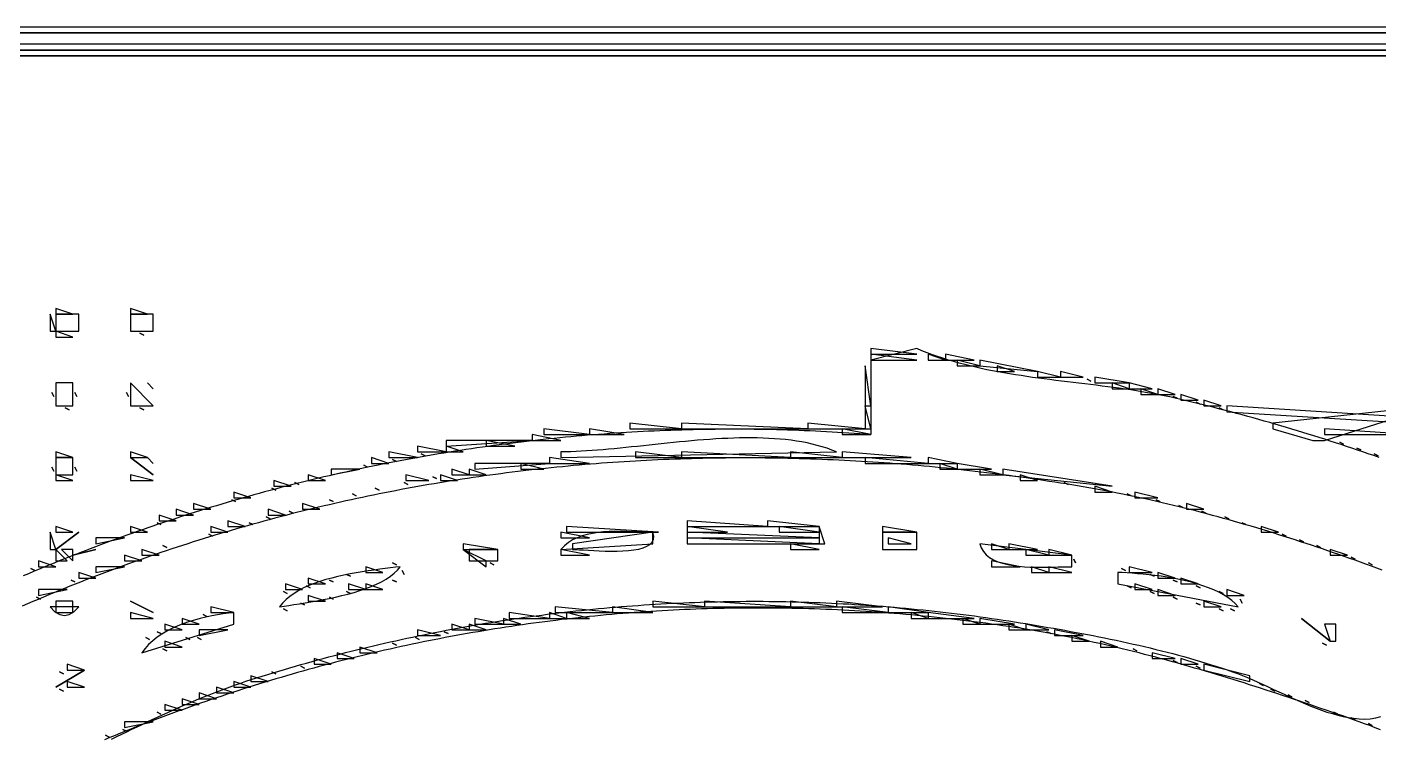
# Model space of a CAD drawing. Extents: x 0 to 1288, y 0 to 860.
# Drawn here: x 208 to 443.5, y 736.2 to 860 of the extents above; entities that cross this region are included whole.
import ezdxf

# ---------------------------------------------------------------- set-up
doc = ezdxf.new("R2010")
doc.units = 0
for name, color, linetype in [('C19', 19, 'CONTINUOUS'), ('C250', 250, 'CONTINUOUS'), ('C251', 251, 'CONTINUOUS'), ('C252', 252, 'CONTINUOUS'), ('C253', 253, 'CONTINUOUS'), ('C254', 254, 'CONTINUOUS'), ('C27', 27, 'CONTINUOUS'), ('C29', 29, 'CONTINUOUS'), ('C37', 37, 'CONTINUOUS'), ('C39', 39, 'CONTINUOUS'), ('C47', 47, 'CONTINUOUS'), ('C49', 49, 'CONTINUOUS'), ('C59', 59, 'CONTINUOUS'), ('C7', 7, 'CONTINUOUS')]:
    doc.layers.add(name, color=color, linetype=linetype)

msp = doc.modelspace()

# ---------------------------------------------------------------- linework, layer by layer
at = {"layer": 'C19'}
for points in [[(213, 810), (213, 807), (217, 807), (217, 810), (213, 810)], [(363, 804), (355, 802), (355, 789), (354.0335, 789.0747), (353.0669, 789.1462), (352.1, 789.2147), (351.133, 789.2801), (350.1658, 789.3423), (349.1984, 789.4015), (348.2308, 789.4575), (347.2631, 789.5104), (346.2952, 789.5603), (345.3272, 789.607), (344.359, 789.6506), (343.3907, 789.6912), (342.4224, 789.7286), (341.4539, 789.763), (340.4853, 789.7942), (339.5166, 789.8224), (338.5479, 789.8475), (337.5791, 789.8695), (336.6102, 789.8885), (335.6413, 789.9043), (334.6723, 789.9171), (333.7033, 789.9268), (332.7343, 789.9335), (331.7653, 789.9371), (330.7963, 789.9376), (329.8272, 789.935), (328.8582, 789.9294), (327.8893, 789.9207), (326.9203, 789.909), (325.9514, 789.8942), (324.9826, 789.8764), (324.0138, 789.8555), (323.0451, 789.8316), (322.0764, 789.8046), (321.1079, 789.7746), (320.1394, 789.7416), (319.1711, 789.7055), (318.2029, 789.6663), (317.2348, 789.6242), (316.2668, 789.579), (315.299, 789.5308), (314.3313, 789.4795), (313.3638, 789.4253), (312.3964, 789.368), (311.4293, 789.3077), (310.4623, 789.2443), (309.4956, 789.178), (308.529, 789.1086), (307.5627, 789.0363), (306.5965, 788.9609), (305.6307, 788.8825), (304.665, 788.8011), (303.6996, 788.7167), (302.7345, 788.6294), (301.7697, 788.539), (300.8051, 788.4456), (299.8408, 788.3492), (298.8769, 788.2499), (297.9132, 788.1475), (296.9499, 788.0422), (295.9868, 787.9339), (295.0242, 787.8226), (294.0618, 787.7083), (293.0998, 787.5911), (292.1382, 787.4709), (291.177, 787.3477), (290.2161, 787.2215), (289.2556, 787.0924), (288.2956, 786.9603), (287.3359, 786.8253), (286.3767, 786.6872), (285.4178, 786.5463), (284.4595, 786.4024), (283.5015, 786.2555), (282.5441, 786.1056), (281.5871, 785.9529), (280.6305, 785.7971), (279.6745, 785.6385), (278.7189, 785.4769), (277.7638, 785.3123), (276.8093, 785.1448), (275.8553, 784.9744), (274.9018, 784.8011), (273.9488, 784.6248), (272.9964, 784.4456), (272.0445, 784.2634), (271.0932, 784.0784), (270.1425, 783.8904), (269.1924, 783.6995), (268.2429, 783.5057), (267.2939, 783.3089), (266.3456, 783.1093), (265.3979, 782.9067), (264.4508, 782.7013), (263.5044, 782.4929), (262.5586, 782.2817), (261.6135, 782.0675), (260.669, 781.8504), (259.7252, 781.6305), (258.7821, 781.4076), (257.8397, 781.1819), (256.898, 780.9532), (255.957, 780.7217), (255.0167, 780.4873), (254.0772, 780.25), (253.1384, 780.0099), (252.2003, 779.7668), (251.2631, 779.5209), (250.3265, 779.2721), (249.3908, 779.0204), (248.4558, 778.7659), (247.5216, 778.5085), (246.5883, 778.2482), (245.6557, 777.9851), (244.724, 777.7191), (243.7931, 777.4503), (242.8631, 777.1786), (241.9339, 776.9041), (241.0055, 776.6267), (240.078, 776.3464), (239.1514, 776.0633), (238.2257, 775.7774), (237.3009, 775.4886), (236.377, 775.197), (235.454, 774.9026), (234.5319, 774.6053), (233.6108, 774.3052), (232.6906, 774.0022), (231.7713, 773.6964), (230.853, 773.3879), (229.9357, 773.0764), (229.0194, 772.7622), (228.104, 772.4451), (227.1897, 772.1253), (226.2763, 771.8026), (225.364, 771.4771), (224.4526, 771.1488), (223.5424, 770.8177), (222.6331, 770.4837), (221.7249, 770.147), (220.8178, 769.8075), (219.9118, 769.4652), (219.0068, 769.1201), (218.1029, 768.7722), (217.2001, 768.4215), (216.2984, 768.068), (215.3979, 767.7117), (214.4984, 767.3527), (213.6001, 766.9909), (212.703, 766.6262), (211.807, 766.2589), (210.9121, 765.8887), (210.0184, 765.5158), (209.1259, 765.14), (208.2346, 764.7616), (207.3445, 764.3803)], [(355, 804), (355, 803), (363, 803), (355, 804)], [(213, 798), (213, 794), (216, 794), (216, 798), (213, 798)], [(213, 785), (213, 782), (216, 782), (216, 785), (213, 785)], [(323, 773), (323, 772), (330, 772), (323, 773)], [(267, 766), (267, 765), (270, 765), (267, 766)], [(263.666656, 764.666687), (264.333344, 764.333313), (263.666656, 764.666687)], [(310, 759), (310, 758), (317, 758), (310, 759)], [(433.666656, 752.666687), (434.333344, 752.333313), (433.666656, 752.666687)], [(213.666672, 747.666687), (214.333328, 747.333313), (213.666672, 747.666687)], [(443.7516, 737.5615), (442.8383, 737.9496), (441.9213, 738.3153), (441, 738.6559)]]:
    msp.add_lwpolyline(points, dxfattribs=at)
at = {"layer": 'C250'}
for points in [[(1, 859), (1, 2), (1287, 2), (1287, 859), (1, 859)], [(354, 801), (354, 794), (355, 794), (354, 801)], [(388, 800), (388, 799), (392, 799), (388, 800)], [(212.333328, 796.333313), (212.666672, 795.666687), (212.333328, 796.333313)], [(225.333328, 796.333313), (225.666672, 795.666687), (225.333328, 796.333313)], [(229, 798), (230, 797), (229, 798)], [(417, 794), (417, 793), (449, 791), (449, 792), (417, 794)], [(281, 788), (281, 787), (296, 788), (281, 788)], [(281, 787), (281, 786), (284, 786), (281, 787)], [(268, 785), (268, 784), (271, 784), (268, 785)], [(271, 786), (271, 785), (276, 785), (271, 786)], [(271.666656, 784.666687), (272.333344, 784.333313), (271.666656, 784.666687)], [(213, 782), (213, 781), (216, 781), (213, 782)], [(367, 784), (367, 783), (370, 783), (367, 784)], [(374, 783), (374, 782), (378, 782), (374, 783)], [(251, 781), (251, 780), (254, 780), (251, 781)], [(234, 776), (234, 775), (237, 775), (234, 776)], [(408.666656, 776.666687), (409.333344, 776.333313), (408.666656, 776.666687)], [(226, 773), (226, 772), (229, 772), (226, 773)], [(230.666672, 773.666687), (231.333328, 773.333313), (230.666672, 773.666687)], [(302, 773), (302, 772), (318, 772), (302, 773)], [(301, 769), (317, 770), (317, 772), (316.1494, 772.0093), (315.2576, 772.0329), (314.3314, 772.0641), (313.3778, 772.0966), (312.4036, 772.1236), (311.4158, 772.1387), (310.4211, 772.1353), (309.4265, 772.1067), (308.4389, 772.0466), (307.4651, 771.9483), (306.5121, 771.8052), (305.5867, 771.6108), (304.6958, 771.3585), (303.8463, 771.0419), (303.0451, 770.6543), (302.299, 770.1891), (301.615, 769.6398), (301, 769)], [(317, 772), (303, 770), (303, 769), (303.5212, 768.9883), (304.1705, 768.9572), (304.9297, 768.9129), (305.7806, 768.8614), (306.705, 768.8087), (307.6846, 768.7609), (308.7012, 768.724), (309.7367, 768.7042), (310.7728, 768.7075), (311.7912, 768.7398), (312.7738, 768.8075), (313.7024, 768.9163), (314.5587, 769.0725), (315.3246, 769.2821), (315.9818, 769.5511), (316.5121, 769.8856), (316.8972, 770.2917), (317.1191, 770.7754), (317.1594, 771.3428), (317, 772)], [(323, 772), (323, 771), (346, 771), (323, 772)], [(213, 769), (213, 767), (215, 767), (213, 769)], [(228, 769), (228, 768), (231, 768), (228, 769)], [(374, 770), (374.2337, 769.2739), (374.5962, 768.6367), (375.0759, 768.0828), (375.6614, 767.6067), (376.341, 767.2026), (377.1033, 766.8652), (377.9368, 766.5886), (378.8298, 766.3675), (379.7709, 766.1961), (380.7486, 766.069), (381.7513, 765.9805), (382.7675, 765.925), (383.7857, 765.8969), (384.7943, 765.8908), (385.7819, 765.9008), (386.7368, 765.9216), (387.6476, 765.9475), (388.5027, 765.9729), (389.2907, 765.9923), (390, 766), (390, 768), (374, 770)], [(376, 767), (376, 766), (381, 766), (376, 767)], [(383, 766), (383, 765), (386, 765), (383, 766)], [(386, 766), (386, 765), (390, 765), (386, 766)], [(257, 764), (257, 763), (260, 763), (257, 764)], [(405, 765), (405, 764), (408, 764), (405, 765)], [(409, 764), (409, 763), (412, 763), (409, 764)], [(209.666672, 760.666687), (210.333328, 760.333313), (209.666672, 760.666687)], [(253, 763), (253, 762), (256, 762), (253, 763)], [(256.666656, 762.666687), (257.333344, 762.333313), (256.666656, 762.666687)], [(399.666656, 762.666687), (400.333344, 762.333313), (399.666656, 762.666687)], [(403.666656, 761.666687), (404.333344, 761.333313), (403.666656, 761.666687)], [(407.666656, 760.666687), (408.333344, 760.333313), (407.666656, 760.666687)], [(417, 762), (417, 761), (420, 761), (417, 762)], [(411.666656, 759.666687), (412.333344, 759.333313), (411.666656, 759.666687)], [(415.666656, 758.666687), (416.333344, 758.333313), (415.666656, 758.666687)], [(419.333344, 760.333313), (419.666656, 759.666687), (419.333344, 760.333313)], [(232, 756), (232, 755), (235, 755), (232, 756)], [(285, 756), (285, 755), (288, 755), (285, 756)], [(291, 757), (291, 756), (294, 756), (291, 757)], [(302, 758), (302, 757), (306, 757), (302, 758)], [(365, 758), (365, 757), (373, 757), (365, 758)], [(430, 757), (435, 753), (430, 757)], [(228.666672, 753.666687), (229.333328, 753.333313), (228.666672, 753.666687)], [(275.666656, 753.666687), (276.333344, 753.333313), (275.666656, 753.666687)], [(280.666656, 754.666687), (281.333344, 754.333313), (280.666656, 754.666687)], [(387, 755), (387, 754), (392, 754), (387, 755)], [(390, 754), (390, 753), (393, 753), (390, 754)], [(215, 749), (215, 748), (218, 748), (215, 749)], [(250.666672, 747.666687), (251.333328, 747.333313), (250.666672, 747.666687)], [(430.666656, 742.666687), (431.333344, 742.333313), (430.666656, 742.666687)]]:
    msp.add_lwpolyline(points, dxfattribs=at)
at = {"layer": 'C251'}
for points in [[(0, 860), (0, 859), (1288, 859), (1255, 860), (1179, 860), (915, 860), (0, 860)], [(213, 811), (213, 810), (216, 810), (213, 811)], [(213, 807), (213, 806), (216, 806), (213, 807)], [(227.666672, 806.666687), (228.333328, 806.333313), (227.666672, 806.666687)], [(443.524, 785.0078), (442.5815, 785.3395), (441.6379, 785.6683), (440.6934, 785.9944), (439.7479, 786.3176), (438.8014, 786.638), (437.8539, 786.9556), (436.9054, 787.2703), (435.956, 787.5821), (435.0056, 787.8911), (434.0542, 788.1973), (433.1018, 788.5005), (432.1484, 788.8009), (431.1941, 789.0983), (430.2388, 789.3929), (429.2825, 789.6845), (428.3252, 789.9733), (427.367, 790.2591), (426.4078, 790.5419), (425.4476, 790.8219), (424.4865, 791.0988), (423.5243, 791.3729), (422.5613, 791.6439), (421.5972, 791.912), (420.6322, 792.1771), (419.6663, 792.4392), (418.6993, 792.6983), (417.7314, 792.9545), (416.7626, 793.2076), (415.7928, 793.4576), (414.822, 793.7047), (413.8503, 793.9487), (412.8776, 794.1897), (411.904, 794.4276), (410.9294, 794.6625), (409.9539, 794.8943), (408.9774, 795.123), (408, 795.3487), (407.0513, 795.5599), (406.0963, 795.7607), (405.1352, 795.9519), (404.1685, 796.1339), (403.1964, 796.3074), (402.2193, 796.4731), (401.2376, 796.6317), (400.2516, 796.7837), (399.2615, 796.9297), (398.2679, 797.0705), (397.271, 797.2066), (396.2712, 797.3388), (395.2688, 797.4676), (394.2641, 797.5936), (393.2576, 797.7176), (392.2495, 797.8401), (391.2402, 797.9618), (390.2301, 798.0833), (389.2194, 798.2052), (388.2086, 798.3283), (387.198, 798.4531), (386.1879, 798.5802), (385.1786, 798.7104), (384.1706, 798.8442), (383.1641, 798.9823), (382.1595, 799.1253), (381.1572, 799.2739), (380.1575, 799.4286), (379.1607, 799.5902), (378.1672, 799.7593), (377.1774, 799.9365), (376.1915, 800.1224), (375.2099, 800.3177), (374.233, 800.523), (373.2611, 800.7389), (372.2946, 800.9662), (371.3338, 801.2054), (370.379, 801.4571), (369.4306, 801.7221), (368.489, 802.0008), (367.5544, 802.2941), (366.6273, 802.6025), (365.7079, 802.9266), (364.7967, 803.2672), (363.8939, 803.6247), (363, 804)], [(355, 803), (355, 802), (363, 802), (355, 803)], [(354, 794), (354, 790), (355, 790), (354, 794)], [(298, 790), (298, 789), (306, 789), (298, 790)], [(350, 790), (350, 789), (355, 789), (350, 790)], [(276, 787), (276, 786), (281, 786), (276, 787)], [(226, 785), (230, 782), (226, 785)], [(212.333328, 783.333313), (212.666672, 782.666687), (212.333328, 783.333313)], [(226, 782), (226, 781), (230, 781), (226, 782)], [(261, 783), (261, 782), (266, 783), (261, 783)], [(274, 782), (274, 781), (278, 781), (274, 782)], [(250.666672, 779.666687), (251.333328, 779.333313), (250.666672, 779.666687)], [(213, 773), (213, 772), (216, 772), (213, 773)], [(249.666672, 774.666687), (250.333328, 774.333313), (249.666672, 774.666687)], [(357, 773), (357, 772), (363, 772), (357, 773)], [(239.666672, 771.666687), (240.333328, 771.333313), (239.666672, 771.666687)], [(357, 772), (357, 769), (363, 769), (363, 772), (357, 772)], [(358, 771), (358, 770), (362, 770), (358, 771)], [(214, 769), (216, 767), (216, 769), (214, 769)], [(216, 768), (220, 769), (216, 768)], [(301, 769), (301, 768), (306, 768), (301, 769)], [(379, 770), (379, 769), (384, 769), (379, 770)], [(386, 769), (386, 768), (390, 768), (386, 769)], [(208.666672, 765.666687), (209.333328, 765.333313), (208.666672, 765.666687)], [(210, 767), (210, 766), (213, 766), (210, 767)], [(220, 766), (220, 765), (225, 766), (220, 766)], [(390.333344, 767.333313), (390.666656, 766.666687), (390.333344, 767.333313)], [(400, 766), (400, 765), (404, 765), (400, 766)], [(217, 765), (217, 764), (220, 764), (217, 765)], [(271.666656, 763.666687), (272.333344, 763.333313), (271.666656, 763.666687)], [(398, 765), (398, 763), (419, 759), (418.4654, 759.589), (417.8506, 760.1387), (417.162, 760.6503), (416.4062, 761.1253), (415.5897, 761.5649), (414.7191, 761.9707), (413.801, 762.3439), (412.842, 762.6858), (411.8485, 762.998), (410.8271, 763.2816), (409.7845, 763.5382), (408.7272, 763.769), (407.6616, 763.9755), (406.5945, 764.1589), (405.5323, 764.3207), (404.4816, 764.4623), (403.449, 764.5849), (402.441, 764.6899), (401.4641, 764.7788), (400.5251, 764.8529), (399.6303, 764.9136), (398.7864, 764.9621), (398, 765)], [(401, 763), (401, 762), (404, 762), (401, 763)], [(405, 762), (405, 761), (408, 761), (405, 762)], [(441, 738.6558), (440.0453, 738.9933), (439.0909, 739.3298), (438.1367, 739.6651), (437.1828, 739.9993), (436.229, 740.3322), (435.2753, 740.6638), (434.3218, 740.994), (433.3683, 741.3228), (432.4148, 741.6501), (431.4614, 741.9759), (430.5079, 742.3001), (429.5543, 742.6225), (428.6006, 742.9433), (427.6468, 743.2622), (426.6928, 743.5793), (425.7386, 743.8945), (424.7841, 744.2077), (423.8293, 744.5188), (422.8743, 744.8279), (421.9188, 745.1348), (420.963, 745.4394), (420.0068, 745.7418), (419.0501, 746.0419), (418.0929, 746.3395), (417.1352, 746.6347), (416.1769, 746.9273), (415.218, 747.2174), (414.2585, 747.5048), (413.2983, 747.7895), (412.3374, 748.0714), (411.3758, 748.3505), (410.4134, 748.6267), (409.4502, 748.8999), (408.4861, 749.1701), (407.5212, 749.4373), (406.5554, 749.7013), (405.5886, 749.9621), (404.6208, 750.2197), (403.652, 750.4739), (402.6822, 750.7248), (401.7113, 750.9722), (400.7392, 751.2161), (399.766, 751.4564), (398.7917, 751.6931), (397.816, 751.9262), (396.8392, 752.1555), (395.861, 752.3809), (394.8815, 752.6026), (393.9006, 752.8202), (392.9183, 753.0339), (391.9346, 753.2436), (390.9495, 753.4491), (389.9628, 753.6505), (388.9746, 753.8476), (387.9848, 754.0404), (386.9934, 754.2289), (386.0003, 754.4129), (385.0056, 754.5925), (384.0091, 754.7675), (383.0109, 754.9379), (382.0109, 755.1037), (381.0091, 755.2648), (380.0055, 755.421), (379, 755.5725), (378.0009, 755.7186), (377.0021, 755.8614), (376.0035, 756.0008), (375.0053, 756.1367), (374.0073, 756.2693), (373.0095, 756.3984), (372.0121, 756.5241), (371.0149, 756.6465), (370.018, 756.7654), (369.0215, 756.8809), (368.0251, 756.9931), (367.0291, 757.1018), (366.0334, 757.2072), (365.038, 757.3092), (364.0428, 757.4077), (363.048, 757.5029), (362.0535, 757.5947), (361.0593, 757.6832), (360.0654, 757.7682), (359.0718, 757.8499), (358.0785, 757.9282), (357.0855, 758.0032), (356.0929, 758.0747), (355.1005, 758.1429), (354.1085, 758.2078), (353.1169, 758.2692), (352.1255, 758.3274), (351.1345, 758.3821), (350.1438, 758.4335), (349.1535, 758.4816), (348.1635, 758.5263), (347.1738, 758.5676), (346.1845, 758.6056), (345.1955, 758.6402), (344.2069, 758.6716), (343.2187, 758.6995), (342.2307, 758.7241), (341.2432, 758.7454), (340.256, 758.7634), (339.2692, 758.778), (338.2827, 758.7893), (337.2966, 758.7973), (336.3109, 758.8019), (335.3256, 758.8032), (334.3406, 758.8012), (333.356, 758.7959), (332.3718, 758.7873), (331.388, 758.7753), (330.4045, 758.76), (329.4215, 758.7415), (328.4388, 758.7196), (327.4565, 758.6944), (326.4747, 758.6659), (325.4932, 758.6341), (324.5121, 758.599), (323.5315, 758.5606), (322.5512, 758.5189), (321.5714, 758.4739), (320.5919, 758.4256), (319.6129, 758.3741), (318.6343, 758.3192), (317.6562, 758.2611), (316.6784, 758.1997), (315.7011, 758.135), (314.7242, 758.067), (313.7477, 757.9957), (312.7717, 757.9212), (311.796, 757.8434), (310.8209, 757.7623), (309.8462, 757.678), (308.8719, 757.5904), (307.898, 757.4995), (306.9247, 757.4054), (305.9517, 757.308), (304.9792, 757.2074), (304.0072, 757.1035), (303.0357, 756.9963), (302.0646, 756.8859), (301.0939, 756.7723), (300.1238, 756.6554), (299.1541, 756.5352), (298.1848, 756.4119), (297.2161, 756.2853), (296.2478, 756.1554), (295.28, 756.0223), (294.3127, 755.886), (293.3458, 755.7464), (292.3795, 755.6037), (291.4137, 755.4577), (290.4483, 755.3084), (289.4834, 755.156), (288.5191, 755.0003), (287.5552, 754.8414), (286.5918, 754.6793), (285.629, 754.514), (284.6666, 754.3455), (283.7048, 754.1737), (282.7435, 753.9988), (281.7827, 753.8207), (280.8224, 753.6393), (279.8626, 753.4548), (278.9034, 753.267), (277.9447, 753.0761), (276.9865, 752.8819), (276.0288, 752.6846), (275.0717, 752.4841), (274.1151, 752.2804), (273.1591, 752.0735), (272.2036, 751.8634), (271.2486, 751.6501), (270.2942, 751.4337), (269.3403, 751.2141), (268.387, 750.9913), (267.4343, 750.7654), (266.4821, 750.5362), (265.5304, 750.3039), (264.5794, 750.0685), (263.6289, 749.8299), (262.6789, 749.5881), (261.7295, 749.3431), (260.7807, 749.095), (259.8325, 748.8438), (258.8849, 748.5894), (257.9378, 748.3318), (256.9913, 748.0711), (256.0455, 747.8073), (255.1002, 747.5403), (254.1554, 747.2701), (253.2113, 746.9969), (252.2678, 746.7204), (251.3249, 746.4409), (250.3826, 746.1582), (249.4409, 745.8724), (248.4997, 745.5835), (247.5592, 745.2914), (246.6194, 744.9962), (245.6801, 744.6979), (244.7414, 744.3964), (243.8034, 744.0919), (242.866, 743.7842), (241.9292, 743.4734), (240.993, 743.1595), (240.0575, 742.8425), (239.1226, 742.5224), (238.1883, 742.1992), (237.2547, 741.8729), (236.3217, 741.5435), (235.3894, 741.211), (234.4577, 740.8753), (233.5267, 740.5366), (232.5963, 740.1948), (231.6665, 739.8499), (230.7374, 739.502), (229.809, 739.1509), (228.8812, 738.7968), (227.9541, 738.4395), (227.0277, 738.0792), (226.1019, 737.7158), (225.1768, 737.3494), (224.2524, 736.9799), (223.3287, 736.6073), (222.4056, 736.2316), (221.4832, 735.8529)], [(300, 759), (300, 758), (310, 758), (300, 759)], [(317, 760), (317, 759), (326, 759), (317, 760)], [(282, 756), (282, 755), (285, 755), (282, 756)], [(237.666672, 753.666687), (238.333328, 753.333313), (237.666672, 753.666687)], [(276, 755), (276, 754), (280, 754), (276, 755)], [(232, 753), (232, 752), (235, 752), (232, 753)], [(271.666656, 752.666687), (272.333344, 752.333313), (271.666656, 752.666687)], [(258, 750), (258, 749), (261, 749), (258, 750)], [(255.666672, 748.666687), (256.333344, 748.333313), (255.666672, 748.666687)]]:
    msp.add_lwpolyline(points, dxfattribs=at)
at = {"layer": 'C252'}
for points in [[(226, 811), (226, 810), (229, 810), (226, 811)], [(226, 810), (226, 807), (230, 807), (230, 810), (226, 810)], [(368, 803), (368, 802), (373, 802), (368, 803)], [(374, 802), (374, 801), (384, 800), (374, 802)], [(394, 799), (394, 798), (400, 798), (394, 799)], [(226, 798), (226, 794), (230, 794), (226, 798)], [(405, 797), (405, 796), (408, 796), (405, 797)], [(409, 796), (409, 795), (412, 795), (409, 796)], [(227.666672, 793.666687), (228.333328, 793.333313), (227.666672, 793.666687)], [(413, 795), (413, 794), (416, 794), (413, 795)], [(425, 791), (425, 790), (432, 788), (433, 788), (434, 788), (453, 794), (425, 791)], [(313, 791), (313, 790), (322, 790), (313, 791)], [(434, 790), (434, 789), (449, 789), (434, 790)], [(436.666656, 787.666687), (437.333344, 787.333313), (436.666656, 787.666687)], [(276.666656, 785.666687), (277.333344, 785.333313), (276.666656, 785.666687)], [(322, 786), (322, 785), (341, 785), (322, 786)], [(365, 785), (365, 784), (370, 784), (365, 785)], [(442.666656, 785.666687), (443.333344, 785.333313), (442.666656, 785.666687)], [(282, 783), (282, 782), (285, 782), (282, 783)], [(285, 783), (285, 782), (288, 782), (285, 783)], [(286, 784), (286, 783), (299, 784), (286, 784)], [(370, 784), (370, 783), (376, 783), (370, 784)], [(254.666672, 780.666687), (255.333328, 780.333313), (254.666672, 780.666687)], [(243.666672, 777.666687), (244.333328, 777.333313), (243.666672, 777.666687)], [(244, 779), (244, 778), (247, 778), (244, 779)], [(260.666656, 777.666687), (261.333344, 777.333313), (260.666656, 777.666687)], [(237, 777), (237, 776), (240, 776), (237, 777)], [(253.666672, 775.666687), (254.333328, 775.333313), (253.666672, 775.666687)], [(256, 777), (256, 776), (259, 776), (256, 777)], [(337, 774), (337, 773), (346, 773), (337, 774)], [(416.666656, 774.666687), (417.333344, 774.333313), (416.666656, 774.666687)], [(252, 759), (252.7681, 759.1266), (253.6019, 759.2592), (254.4938, 759.3992), (255.4364, 759.5482), (256.4221, 759.7076), (257.4434, 759.8787), (258.4929, 760.0631), (259.5631, 760.2623), (260.6464, 760.4775), (261.7354, 760.7104), (262.8226, 760.9624), (263.9005, 761.2348), (264.9615, 761.5292), (265.9983, 761.8471), (267.0033, 762.1897), (267.9691, 762.5587), (268.888, 762.9555), (269.7527, 763.3814), (270.5556, 763.838), (271.2893, 764.3267), (271.9463, 764.849), (272.519, 765.4062), (273, 766), (272.1845, 765.8967), (271.3152, 765.789), (270.3986, 765.6746), (269.4411, 765.5518), (268.4491, 765.4185), (267.4289, 765.2728), (266.3871, 765.1128), (265.33, 764.9364), (264.264, 764.7417), (263.1956, 764.5268), (262.1311, 764.2896), (261.077, 764.0284), (260.0397, 763.741), (259.0255, 763.4255), (258.041, 763.08), (257.0925, 762.7025), (256.1864, 762.2911), (255.3291, 761.8437), (254.5272, 761.3585), (253.7868, 760.8335), (253.1146, 760.2667), (252.5168, 759.6562), (252, 759)], [(271.666656, 766.666687), (272.333344, 766.333313), (271.666656, 766.666687)], [(288.666656, 766.666687), (289.333344, 766.333313), (288.666656, 766.666687)], [(260.666656, 763.666687), (261.333344, 763.333313), (260.666656, 763.666687)], [(252.666672, 761.666687), (253.333328, 761.333313), (252.666672, 761.666687)], [(260.666656, 760.666687), (261.333344, 760.333313), (260.666656, 760.666687)], [(263.666656, 761.666687), (264.333344, 761.333313), (263.666656, 761.666687)], [(267, 763), (267, 762), (270, 762), (267, 763)], [(212, 759), (212.8616, 758.1525), (213.6892, 757.644), (214.5, 757.4745), (215.3107, 757.644), (216.1383, 758.1525), (217, 759), (212, 759)], [(226, 760), (230, 758), (226, 760)], [(240, 759), (240, 758), (244, 758), (240, 759)], [(349, 760), (349, 759), (357, 759), (349, 760)], [(358, 759), (358, 758), (365, 758), (358, 759)], [(413, 760), (413, 759), (416, 759), (413, 760)], [(226, 758), (226, 757), (230, 757), (226, 758)], [(286, 757), (286, 756), (291, 756), (286, 757)], [(292, 758), (292, 757), (299, 757), (292, 758)], [(231.666672, 751.666687), (232.333328, 751.333313), (231.666672, 751.666687)], [(266, 752), (266, 751), (269, 751), (266, 752)], [(395, 753), (395, 752), (398, 752), (395, 753)], [(400.666656, 751.666687), (401.333344, 751.333313), (400.666656, 751.666687)], [(404, 751), (404, 750), (408, 750), (404, 751)], [(241, 745), (241, 744), (244, 744), (241, 745)], [(424.666656, 744.666687), (425.333344, 744.333313), (424.666656, 744.666687)], [(232, 742), (232, 741), (235, 741), (232, 742)], [(238, 744), (238, 743), (241, 743), (238, 744)], [(427.666656, 743.666687), (428.333344, 743.333313), (427.666656, 743.666687)], [(230.666672, 740.666687), (231.333328, 740.333313), (230.666672, 740.666687)], [(225, 739), (225, 738), (230, 739), (225, 739)]]:
    msp.add_lwpolyline(points, dxfattribs=at)
at = {"layer": 'C253'}
for points in [[(4, 857), (4, 856), (1284, 856), (1251, 857), (1175, 857), (913, 857), (4, 857)], [(4, 856), (4, 855), (1284, 855), (1251, 856), (1175, 856), (913, 856), (4, 856)], [(370, 802), (370, 801), (374, 801), (370, 802)], [(377, 801), (377, 800), (380, 800), (377, 801)], [(384, 800), (384, 799), (388, 799), (384, 800)], [(392.666656, 798.666687), (393.333344, 798.333313), (392.666656, 798.666687)], [(216.333328, 796.333313), (216.666672, 795.666687), (216.333328, 796.333313)], [(402, 797), (402, 796), (405, 796), (402, 797)], [(214.666672, 793.666687), (215.333328, 793.333313), (214.666672, 793.666687)], [(407.666656, 795.666687), (408.333344, 795.333313), (407.666656, 795.666687)], [(411.666656, 794.666687), (412.333344, 794.333313), (411.666656, 794.666687)], [(296, 789), (296, 788), (301, 788), (296, 789)], [(322, 791), (322, 790), (344, 790), (322, 791)], [(288, 788), (288, 787), (293, 787), (288, 788)], [(301, 786), (301, 785), (349, 786), (348.19, 786.3222), (347.3611, 786.6178), (346.5139, 786.8877), (345.6493, 787.1328), (344.768, 787.3537), (343.8707, 787.5515), (342.9583, 787.7268), (342.0314, 787.8807), (341.0909, 788.0138), (340.1375, 788.1271), (339.1719, 788.2214), (338.195, 788.2974), (337.2074, 788.3562), (336.21, 788.3984), (335.2035, 788.425), (334.1887, 788.4367), (333.1663, 788.4345), (332.137, 788.4191), (331.1017, 788.3914), (330.0612, 788.3523), (329.0161, 788.3025), (327.9672, 788.2429), (326.9153, 788.1744), (325.8611, 788.0977), (324.8055, 788.0138), (323.7491, 787.9235), (322.6928, 787.8275), (321.6372, 787.7268), (320.5832, 787.6222), (319.5315, 787.5146), (318.4829, 787.4046), (317.4381, 787.2933), (316.3979, 787.1814), (315.3631, 787.0698), (314.3343, 786.9593), (313.3125, 786.8508), (312.2983, 786.7451), (311.2924, 786.643), (310.2958, 786.5454), (309.309, 786.4531), (308.3329, 786.3669), (307.3683, 786.2878), (306.4159, 786.2164), (305.4764, 786.1538), (304.5506, 786.1006), (303.6393, 786.0578), (302.7433, 786.0262), (301.8632, 786.0067), (301, 786)], [(439.666656, 786.666687), (440.333344, 786.333313), (439.666656, 786.666687)], [(213, 786), (213, 785), (216, 785), (213, 786)], [(226, 786), (226, 785), (229, 785), (226, 786)], [(229, 785), (230, 784), (229, 785)], [(314, 786), (314, 785), (322, 785), (314, 786)], [(350, 786), (350, 785), (362, 785), (350, 786)], [(216.333328, 783.333313), (216.666672, 782.666687), (216.333328, 783.333313)], [(280, 782), (280, 781), (283, 781), (280, 782)], [(294, 784), (294, 783), (298, 783), (294, 784)], [(378, 783), (378, 782), (397, 780), (378, 783)], [(381, 782), (381, 781), (384, 781), (381, 782)], [(268.666656, 779.666687), (269.333344, 779.333313), (268.666656, 779.666687)], [(273.666656, 780.666687), (274.333344, 780.333313), (273.666656, 780.666687)], [(278.666656, 781.666687), (279.333344, 781.333313), (278.666656, 781.666687)], [(388.666656, 780.666687), (389.333344, 780.333313), (388.666656, 780.666687)], [(394, 780), (394, 779), (397, 779), (394, 780)], [(264.666656, 778.666687), (265.333344, 778.333313), (264.666656, 778.666687)], [(401, 779), (401, 778), (405, 778), (401, 779)], [(404.666656, 777.666687), (405.333344, 777.333313), (404.666656, 777.666687)], [(231, 775), (231, 774), (234, 774), (231, 775)], [(250, 776), (250, 775), (253, 775), (250, 776)], [(410, 777), (410, 776), (413, 776), (410, 777)], [(412.666656, 775.666687), (413.333344, 775.333313), (412.666656, 775.666687)], [(240, 773), (240, 772), (243, 772), (240, 773)], [(243, 774), (243, 773), (246, 773), (243, 774)], [(246.666672, 773.666687), (247.333328, 773.333313), (246.666672, 773.666687)], [(339, 773), (339, 772), (346, 772), (339, 773)], [(346, 773), (346, 770), (347, 770), (346, 773)], [(419.666656, 773.666687), (420.333344, 773.333313), (419.666656, 773.666687)], [(423, 773), (423, 772), (426, 772), (423, 773)], [(213, 769), (217, 772), (213, 769)], [(220, 771), (220, 770), (225, 771), (220, 771)], [(426.666656, 771.666687), (427.333344, 771.333313), (426.666656, 771.666687)], [(429.666656, 770.666687), (430.333344, 770.333313), (429.666656, 770.666687)], [(225, 768), (225, 767), (228, 767), (225, 768)], [(231.666672, 769.666687), (232.333328, 769.333313), (231.666672, 769.666687)], [(284, 770), (284, 769), (290, 769), (284, 770)], [(285, 769), (285, 767), (290, 767), (290, 769), (285, 769)], [(376, 770), (376, 769), (379, 769), (376, 770)], [(382, 769), (382, 768), (386, 768), (382, 769)], [(432.666656, 769.666687), (433.333344, 769.333313), (432.666656, 769.666687)], [(435, 769), (435, 768), (438, 768), (435, 769)], [(438.666656, 767.666687), (439.333344, 767.333313), (438.666656, 767.666687)], [(441.666656, 766.666687), (442.333344, 766.333313), (441.666656, 766.666687)], [(215.666672, 763.666687), (216.333328, 763.333313), (215.666672, 763.666687)], [(273.333344, 765.333313), (273.666656, 764.666687), (273.333344, 765.333313)], [(403.666656, 764.666687), (404.333344, 764.333313), (403.666656, 764.666687)], [(407.666656, 763.666687), (408.333344, 763.333313), (407.666656, 763.666687)], [(210, 762), (210, 761), (215, 762), (210, 762)], [(257, 761), (257, 760), (260, 760), (257, 761)], [(264, 763), (264, 762), (267, 762), (264, 763)], [(411.666656, 762.666687), (412.333344, 762.333313), (411.666656, 762.666687)], [(415.666656, 761.666687), (416.333344, 761.333313), (415.666656, 761.666687)], [(255.666672, 759.666687), (256.333344, 759.333313), (255.666672, 759.666687)], [(326, 760), (326, 759), (341, 759), (326, 760)], [(350, 759), (350, 758), (358, 758), (350, 759)], [(235, 757), (235, 756), (238, 756), (235, 757)], [(362, 758), (362, 757), (365, 757), (362, 758)], [(371, 757), (371, 756), (374, 756), (371, 757)], [(379, 756), (379, 755), (382, 755), (379, 756)], [(382, 756), (382, 755), (386, 755), (382, 756)], [(230.666672, 754.666687), (231.333328, 754.333313), (230.666672, 754.666687)], [(235.666672, 753.666687), (236.333328, 753.333313), (235.666672, 753.666687)], [(238, 755), (238, 754), (243, 755), (238, 755)], [(385.666656, 754.666687), (386.333344, 754.333313), (385.666656, 754.666687)], [(407.666656, 749.666687), (408.333344, 749.333313), (407.666656, 749.666687)], [(409, 750), (409, 749), (412, 749), (409, 750)], [(413, 749), (413, 748), (421, 746), (421, 747), (413, 749)], [(213, 745), (218, 748), (213, 745)], [(411.666656, 748.666687), (412.333344, 748.333313), (411.666656, 748.666687)], [(213.666672, 744.666687), (214.333328, 744.333313), (213.666672, 744.666687)], [(215, 746), (215, 745), (218, 745), (215, 746)], [(244, 746), (244, 745), (247, 745), (244, 746)], [(422.666656, 745.666687), (423.333344, 745.333313), (422.666656, 745.666687)], [(235, 743), (235, 742), (238, 742), (235, 743)], [(435.666656, 740.666687), (436.333344, 740.333313), (435.666656, 740.666687)], [(224.666672, 737.666687), (225.333328, 737.333313), (224.666672, 737.666687)], [(441.666656, 738.666687), (442.333344, 738.333313), (441.666656, 738.666687)], [(221.666672, 736.666687), (222.333328, 736.333313), (221.666672, 736.666687)]]:
    msp.add_lwpolyline(points, dxfattribs=at)
at = {"layer": 'C254'}
for points in [[(5, 855), (5, 6), (1283, 6), (1283, 855), (5, 855)], [(365, 803), (365, 802), (368, 802), (365, 803)], [(397, 798), (397, 797), (400, 797), (397, 798)], [(415.666656, 793.666687), (416.333344, 793.333313), (415.666656, 793.666687)], [(344, 791), (344, 790), (354, 790), (344, 791)], [(266.666656, 783.666687), (267.333344, 783.333313), (266.666656, 783.666687)], [(323, 774), (323, 773), (337, 773), (323, 774)], [(398.666656, 765.666687), (399.333344, 765.333313), (398.666656, 765.666687)], [(252.666672, 758.666687), (253.333328, 758.333313), (252.666672, 758.666687)], [(341, 760), (341, 759), (349, 759), (341, 760)], [(417.666656, 758.666687), (418.333344, 758.333313), (417.666656, 758.666687)], [(228, 751), (244, 756), (244, 758), (243.0885, 757.8986), (242.1429, 757.7722), (241.1702, 757.6192), (240.1772, 757.4379), (239.1709, 757.2267), (238.158, 756.9838), (237.1454, 756.7076), (236.1402, 756.3966), (235.149, 756.0489), (234.1789, 755.663), (233.2366, 755.2371), (232.3291, 754.7698), (231.4633, 754.2592), (230.646, 753.7037), (229.8842, 753.1017), (229.1846, 752.4515), (228.5543, 751.7515), (228, 751)], [(434, 756), (435, 753), (436, 753), (436, 756), (434, 756)], [(262, 751), (262, 750), (265, 750), (262, 751)]]:
    msp.add_lwpolyline(points, dxfattribs=at)
at = {"layer": 'C27'}
msp.add_lwpolyline([(247, 747), (247, 746), (250, 746), (247, 747)], dxfattribs=at)
at = {"layer": 'C29'}
for points in [[(212, 772), (212, 769), (213, 769), (212, 772)], [(323, 771), (323, 770), (346, 770), (323, 771)], [(284, 769), (288, 766), (288, 767), (284, 769)], [(341, 770), (341, 769), (346, 769), (341, 770)], [(238.666672, 757.666687), (239.333328, 757.333313), (238.666672, 757.666687)], [(438.666656, 739.666687), (439.333344, 739.333313), (438.666656, 739.666687)]]:
    msp.add_lwpolyline(points, dxfattribs=at)
at = {"layer": 'C37'}
for points in [[(354, 785), (354, 784), (365, 784), (354, 785)], [(213, 760), (213, 758), (216, 758), (216, 760), (213, 760)]]:
    msp.add_lwpolyline(points, dxfattribs=at)
at = {"layer": 'C39'}
msp.add_lwpolyline([(301, 772), (301, 771), (306, 771), (301, 772)], dxfattribs=at)
at = {"layer": 'C47'}
for points in [[(306, 790), (306, 789), (312, 789), (306, 790)], [(341, 786), (341, 785), (350, 785), (341, 786)], [(257, 782), (257, 781), (260, 781), (257, 782)], [(399.666656, 778.666687), (400.333344, 778.333313), (399.666656, 778.666687)], [(299, 758), (299, 757), (302, 757), (299, 758)]]:
    msp.add_lwpolyline(points, dxfattribs=at)
at = {"layer": 'C49'}
msp.add_lwpolyline([(212, 810), (212, 807), (213, 807), (212, 810)], dxfattribs=at)
at = {"layer": 'C59'}
for points in [[(400, 798), (400, 797), (404, 797), (400, 798)], [(374, 757), (374, 756), (380, 756), (374, 757)]]:
    msp.add_lwpolyline(points, dxfattribs=at)
at = {"layer": 'C7'}
for points in [[(444.0593, 765.3995), (443.1179, 765.7468), (442.1757, 766.0919), (441.2328, 766.4346), (440.2891, 766.7751), (439.3446, 767.1132), (438.3994, 767.4489), (437.4534, 767.7821), (436.5066, 768.1129), (435.5589, 768.4411), (434.6105, 768.7668), (433.6613, 769.0899), (432.7113, 769.4103), (431.7604, 769.728), (430.8087, 770.043), (429.8562, 770.3551), (428.9029, 770.6645), (427.9487, 770.971), (426.9936, 771.2746), (426.0377, 771.5753), (425.0809, 771.8729), (424.1233, 772.1676), (423.1647, 772.4591), (422.2053, 772.7475), (421.245, 773.0328), (420.2838, 773.3149), (419.3217, 773.5937), (418.3587, 773.8693), (417.3948, 774.1415), (416.4299, 774.4103), (415.4642, 774.6758), (414.4975, 774.9378), (413.5298, 775.1963), (412.5612, 775.4512), (411.5917, 775.7026), (410.6212, 775.9504), (409.6497, 776.1944), (408.6772, 776.4348), (407.7038, 776.6715), (406.7294, 776.9043), (405.754, 777.1333), (404.7776, 777.3585), (403.8002, 777.5797), (402.8218, 777.797), (401.8424, 778.0102), (400.8619, 778.2195), (399.8805, 778.4246), (398.898, 778.6256), (397.9144, 778.8225), (396.9298, 779.0151), (395.9442, 779.2035), (394.9575, 779.3876), (393.9697, 779.5673), (392.9809, 779.7427), (391.991, 779.9137), (391, 780.0802), (390.0079, 780.2431), (389.0158, 780.4034), (388.0238, 780.5609), (387.0317, 780.7157), (386.0397, 780.8677), (385.0478, 781.017), (384.0559, 781.1636), (383.064, 781.3074), (382.0722, 781.4485), (381.0804, 781.5868), (380.0886, 781.7223), (379.097, 781.8552), (378.1053, 781.9852), (377.1138, 782.1125), (376.1223, 782.237), (375.1309, 782.3588), (374.1396, 782.4778), (373.1483, 782.5941), (372.1571, 782.7075), (371.166, 782.8182), (370.175, 782.9261), (369.1841, 783.0312), (368.1933, 783.1336), (367.2026, 783.2331), (366.212, 783.3299), (365.2215, 783.4239), (364.2312, 783.515), (363.2409, 783.6034), (362.2508, 783.689), (361.2608, 783.7718), (360.2709, 783.8518), (359.2812, 783.9289), (358.2915, 784.0033), (357.3021, 784.0749), (356.3128, 784.1436), (355.3236, 784.2095), (354.3346, 784.2726), (353.3457, 784.3329), (352.357, 784.3903), (351.3685, 784.445), (350.3801, 784.4968), (349.3919, 784.5457), (348.4039, 784.5918), (347.416, 784.6351), (346.4284, 784.6756), (345.4409, 784.7132), (344.4536, 784.7479), (343.4665, 784.7798), (342.4797, 784.8089), (341.493, 784.8351), (340.5065, 784.8584), (339.5202, 784.8789), (338.5342, 784.8965), (337.5483, 784.9113), (336.5627, 784.9232), (335.5773, 784.9322), (334.5922, 784.9384), (333.6073, 784.9416), (332.6226, 784.942), (331.6381, 784.9396), (330.6539, 784.9342), (329.67, 784.9259), (328.6863, 784.9148), (327.7028, 784.9008), (326.7197, 784.8839), (325.7368, 784.864), (324.7541, 784.8413), (323.7717, 784.8157), (322.7896, 784.7872), (321.8078, 784.7558), (320.8263, 784.7214), (319.845, 784.6842), (318.8641, 784.644), (317.8834, 784.6009), (316.9031, 784.555), (315.923, 784.506), (314.9432, 784.4542), (313.9638, 784.3994), (312.9847, 784.3417), (312.0059, 784.2811), (311.0274, 784.2175), (310.0492, 784.151), (309.0714, 784.0816), (308.0939, 784.0092), (307.1167, 783.9339), (306.1399, 783.8556), (305.1635, 783.7743), (304.1873, 783.6902), (303.2116, 783.603), (302.2362, 783.5129), (301.2611, 783.4199), (300.2864, 783.3238), (299.3121, 783.2248), (298.3382, 783.1229), (297.3646, 783.018), (296.3914, 782.91), (295.4186, 782.7992), (294.4462, 782.6853), (293.4742, 782.5685), (292.5025, 782.4486), (291.5313, 782.3258), (290.5605, 782.2), (289.5901, 782.0712), (288.6201, 781.9394), (287.6505, 781.8046), (286.6813, 781.6669), (285.7126, 781.5261), (284.7442, 781.3823), (283.7763, 781.2355), (282.8089, 781.0856), (281.8419, 780.9328), (280.8753, 780.777), (279.9091, 780.6181), (278.9435, 780.4562), (277.9782, 780.2913), (277.0135, 780.1234), (276.0491, 779.9524), (275.0853, 779.7784), (274.1219, 779.6014), (273.159, 779.4213), (272.1966, 779.2382), (271.2346, 779.0521), (270.2732, 778.8629), (269.3122, 778.6706), (268.3517, 778.4753), (267.3917, 778.277), (266.4322, 778.0756), (265.4733, 777.8711), (264.5148, 777.6636), (263.5568, 777.453), (262.5994, 777.2394), (261.6424, 777.0227), (260.686, 776.8029), (259.7301, 776.58), (258.7748, 776.3541), (257.82, 776.1251), (256.8657, 775.893), (255.912, 775.6578), (254.9588, 775.4195), (254.0061, 775.1782), (253.0541, 774.9338), (252.1025, 774.6862), (251.1516, 774.4356), (250.2012, 774.1818), (249.2513, 773.925), (248.3021, 773.6651), (247.3534, 773.402), (246.4053, 773.1358), (245.4578, 772.8666), (244.5108, 772.5942), (243.5645, 772.3187), (242.6188, 772.0401), (241.6736, 771.7583), (240.7291, 771.4734), (239.7852, 771.1854), (238.8418, 770.8943), (237.8991, 770.6), (236.9571, 770.3026), (236.0156, 770.0021), (235.0748, 769.6984), (234.1346, 769.3916), (233.195, 769.0816), (232.2561, 768.7685), (231.3178, 768.4522), (230.3801, 768.1328), (229.4432, 767.8102), (228.5068, 767.4844), (227.5711, 767.1555), (226.6361, 766.8235), (225.7018, 766.4882), (224.7681, 766.1498), (223.8351, 765.8082), (222.9028, 765.4635), (221.9711, 765.1155), (221.0402, 764.7644), (220.1099, 764.4101), (219.1803, 764.0526), (218.2514, 763.6919), (217.3232, 763.3281), (216.3957, 762.961), (215.469, 762.5908), (214.5429, 762.2173), (213.6176, 761.8407), (212.6929, 761.4608), (211.769, 761.0777), (210.8459, 760.6915), (209.9234, 760.302), (209.0017, 759.9093), (208.0807, 759.5133), (207.1605, 759.1142)], [(299, 785), (299, 784), (306, 784), (299, 785)], [(222.7357, 735.961), (223.6183, 736.3939), (224.5017, 736.8257), (225.3859, 737.256), (226.271, 737.6845), (227.1571, 738.1109), (228.0443, 738.5349), (228.9326, 738.9562), (229.8222, 739.3745), (230.7131, 739.7895), (231.6054, 740.2009), (232.4991, 740.6085), (233.3945, 741.0118), (234.2915, 741.4107), (235.1902, 741.8048), (236.0908, 742.1938), (236.9932, 742.5774), (237.8976, 742.9554), (238.8041, 743.3273), (239.7127, 743.693), (240.6235, 744.0522), (241.5367, 744.4044), (242.4522, 744.7495), (243.3702, 745.0871), (244.2907, 745.4169), (245.2139, 745.7387), (246.1397, 746.0521), (247.0684, 746.3569), (248, 746.6527), (248.9635, 746.9516), (249.9275, 747.2472), (250.892, 747.5394), (251.8569, 747.8283), (252.8224, 748.1137), (253.7883, 748.3958), (254.7547, 748.6745), (255.7216, 748.9498), (256.6889, 749.2218), (257.6566, 749.4903), (258.6249, 749.7555), (259.5935, 750.0173), (260.5627, 750.2757), (261.5322, 750.5307), (262.5022, 750.7824), (263.4727, 751.0307), (264.4435, 751.2755), (265.4148, 751.517), (266.3866, 751.7551), (267.3587, 751.9899), (268.3313, 752.2212), (269.3042, 752.4491), (270.2776, 752.6737), (271.2514, 752.8949), (272.2256, 753.1127), (273.2002, 753.327), (274.1752, 753.538), (275.1505, 753.7457), (276.1263, 753.9499), (277.1025, 754.1507), (278.079, 754.3481), (279.0559, 754.5422), (280.0332, 754.7328), (281.0108, 754.9201), (281.9888, 755.1039), (282.9672, 755.2844), (283.9459, 755.4614), (284.925, 755.6351), (285.9044, 755.8054), (286.8842, 755.9722), (287.8644, 756.1357), (288.8448, 756.2958), (289.8256, 756.4525), (290.8068, 756.6057), (291.7882, 756.7556), (292.77, 756.9021), (293.7521, 757.0451), (294.7345, 757.1848), (295.7173, 757.321), (296.7003, 757.4539), (297.6837, 757.5834), (298.6674, 757.7094), (299.6513, 757.832), (300.6356, 757.9513), (301.6201, 758.0671), (302.605, 758.1795), (303.5901, 758.2885), (304.5755, 758.3941), (305.5612, 758.4963), (306.5471, 758.5951), (307.5333, 758.6905), (308.5198, 758.7824), (309.5066, 758.871), (310.4936, 758.9561), (311.4808, 759.0378), (312.4684, 759.1161), (313.4561, 759.191), (314.4441, 759.2625), (315.4324, 759.3306), (316.4209, 759.3952), (317.4096, 759.4565), (318.3985, 759.5143), (319.3877, 759.5687), (320.3771, 759.6197), (321.3667, 759.6672), (322.3565, 759.7114), (323.3466, 759.7521), (324.3368, 759.7894), (325.3273, 759.8233), (326.3179, 759.8537), (327.3088, 759.8808), (328.2998, 759.9044), (329.291, 759.9246), (330.2824, 759.9413), (331.274, 759.9547), (332.2658, 759.9646), (333.2578, 759.9711), (334.2499, 759.9741), (335.2422, 759.9738), (336.2346, 759.97), (337.2272, 759.9628), (338.22, 759.9521), (339.2129, 759.938), (340.2059, 759.9205), (341.1992, 759.8996), (342.1925, 759.8752), (343.186, 759.8474), (344.1796, 759.8162), (345.1734, 759.7815), (346.1672, 759.7434), (347.1612, 759.7019), (348.1554, 759.6569), (349.1496, 759.6085), (350.1439, 759.5567), (351.1384, 759.5014), (352.1329, 759.4427), (353.1276, 759.3805), (354.1224, 759.3149), (355.1172, 759.2459), (356.1121, 759.1734), (357.1072, 759.0975), (358.1023, 759.0182), (359.0975, 758.9354), (360.0927, 758.8492), (361.0881, 758.7595), (362.0834, 758.6664), (363.0789, 758.5698), (364.0744, 758.4698), (365.07, 758.3664), (366.0656, 758.2595), (367.0613, 758.1491), (368.0571, 758.0353), (369.0528, 757.9181), (370.0486, 757.7974), (371.0445, 757.6733), (372.0403, 757.5457), (373.0362, 757.4147), (374.0322, 757.2802), (375.0281, 757.1423), (376.0241, 757.0009), (377.02, 756.8561), (378.016, 756.7078), (379.012, 756.5561), (380.008, 756.4009), (381.004, 756.2422), (382, 756.0802), (382.9531, 755.9225), (383.9117, 755.7622), (384.8754, 755.5991), (385.8438, 755.433), (386.8165, 755.264), (387.7932, 755.0919), (388.7736, 754.9166), (389.7571, 754.738), (390.7435, 754.5561), (391.7323, 754.3706), (392.7233, 754.1816), (393.716, 753.989), (394.71, 753.7926), (395.705, 753.5923), (396.7007, 753.3881), (397.6965, 753.1798), (398.6922, 752.9674), (399.6874, 752.7508), (400.6817, 752.5298), (401.6747, 752.3044), (402.6661, 752.0745), (403.6555, 751.8399), (404.6425, 751.6007), (405.6267, 751.3566), (406.6078, 751.1077), (407.5853, 750.8537), (408.559, 750.5947), (409.5285, 750.3304), (410.4932, 750.0609), (411.453, 749.786), (412.4074, 749.5056), (413.3561, 749.2196), (414.2986, 748.928), (415.2346, 748.6306), (416.1638, 748.3273), (417.0857, 748.0181), (418, 747.7029), (418.8643, 747.388), (419.737, 747.0469), (420.6176, 746.6829), (421.5056, 746.2993), (422.4005, 745.8992), (423.3018, 745.486), (424.209, 745.063), (425.1217, 744.6332), (426.0394, 744.2001), (426.9616, 743.7669), (427.8877, 743.3368), (428.8174, 742.9131), (429.75, 742.4991), (430.6852, 742.098), (431.6225, 741.713), (432.5612, 741.3475), (433.5011, 741.0046), (434.4415, 740.6877), (435.3821, 740.4), (436.3222, 740.1447), (437.2615, 739.9252), (438.1993, 739.7446), (439.1354, 739.6062), (440.0691, 739.5133), (441, 739.4692)], [(441, 739.4691), (441.9863, 739.5098), (442.9325, 739.6657), (443.8397, 739.9263)]]:
    msp.add_lwpolyline(points, dxfattribs=at)

doc.saveas('drawing.dxf')
